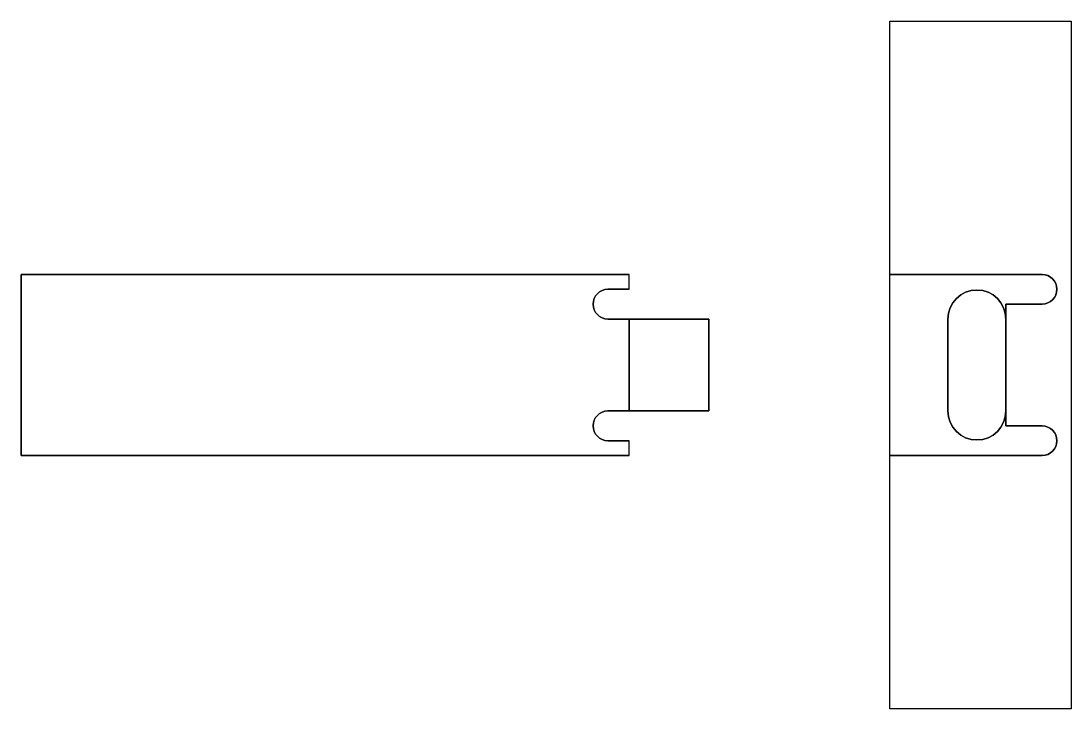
# Model space of a CAD drawing. Extents: x -356 to -66, y -56 to 134.
import ezdxf

# ---------------------------------------------------------------- set-up
doc = ezdxf.new("R2010")
doc.units = 0
doc.layers.add('1', color=7, linetype='CONTINUOUS')

# ---------------------------------------------------------------- blocks, each defined once
blk = doc.blocks.new('*M0')
at = {"layer": '1', "color": 7, "linetype": 'CONTINUOUS'}
for p, q in [((-46, 45.7, 30), (-46, 45.7, 8)), ((-54, 12.3, 30), (-54, 37.7, 30)), ((-54, 37.7, 8), (-54, 12.3, 8)), ((-54, 37.7, 30), (-54, 37.7, 8)), ((-38, 37.7, 30), (-38, 37.7, 8)), ((-38, 37.7, 30), (-38, 37.7, 8)), ((-38, 12.3, 8), (-38, 37.7, 8)), ((-54, 12.3, 30), (-54, 12.3, 8)), ((-54, 12.3, 30), (-54, 12.3, 8)), ((-38, 12.3, 30), (-38, 12.3, 8)), ((-46, 4.3, 30), (-46, 4.3, 8))]:
    blk.add_line(p, q, dxfattribs=at)
at = {"layer": '1', "color": 7, "linetype": 'CONTINUOUS', "extrusion": (0, 0, -1)}
for centre, start, end in [((46, 37.7, -30), 0, 180), ((46, 12.3, -30), 180, 360)]:
    blk.add_arc(centre, 8, start, end, dxfattribs=at)
at = {"layer": '1', "color": 7, "linetype": 'CONTINUOUS'}
for centre, start, end in [((-46, 37.7, 8), 360, 180), ((-46, 12.3, 8), 180, 360)]:
    blk.add_arc(centre, 8, start, end, dxfattribs=at)
blk = doc.blocks.new('*M1')
at = {"layer": '1', "color": 7, "linetype": 'CONTINUOUS'}
for p, q in [((-28, 50, 30), (-70, 50, 30)), ((-70, 0, 30), (-70, 50, 30)), ((-70, 50, 32), (-28, 50, 32)), ((-70, 50, 30), (-70, 50, 32)), ((-28, 50, 32), (-28, 50, 30)), ((-23.9, 45.9, 32), (-23.9, 45.9, 30)), ((-38, 41.8, 32), (-38, 8.2, 32)), ((-38, 41.8, 32), (-38, 41.8, 30)), ((-38, 37.7, 30), (-38, 41.8, 30)), ((-38, 41.8, 30), (-28, 41.8, 30)), ((-28, 41.8, 32), (-38, 41.8, 32)), ((-28, 41.8, 32), (-28, 41.8, 30)), ((-28, 41.8, 32), (-28, 41.8, 30)), ((-38, 8.2, 30), (-38, 12.3, 30)), ((-38, 8.2, 32), (-38, 8.2, 30)), ((-38, 8.2, 32), (-28, 8.2, 32)), ((-28, 8.2, 30), (-38, 8.2, 30)), ((-28, 8.2, 32), (-28, 8.2, 30)), ((-23.9, 4.1, 32), (-23.9, 4.1, 30)), ((-28, 0, 32), (-70, 0, 32)), ((-70, 0, 30), (-28, 0, 30)), ((-70, 0, 32), (-70, 0, 30)), ((-28, 0, 32), (-28, 0, 30)), ((-28, 0, 32), (-28, 0, 30))]:
    blk.add_line(p, q, dxfattribs=at)
for centre in [(-28, 45.9, 30), (-28, 4.1, 30)]:
    blk.add_arc(centre, 4.1, 270, 90, dxfattribs=at)
at = {"layer": '1', "color": 7, "linetype": 'CONTINUOUS', "extrusion": (0, 0, -1)}
for centre in [(28, 45.9, -32), (28, 4.1, -32)]:
    blk.add_arc(centre, 4.1, 90, 270, dxfattribs=at)
blk = doc.blocks.new('*M2')
at = {"layer": '1', "color": 7, "linetype": 'CONTINUOUS'}
for p, q in [((-70, 50, 32), (-70, 120, 32)), ((-70, 120), (-70, 120, 32)), ((-70, -70), (-70, 120)), ((-70, 120, 32), (-20, 120, 32)), ((-70, 120), (-20, 120)), ((-20, 120), (-20, 120, 32)), ((-20, 120, 32), (-20, -70, 32)), ((-20, 120), (-20, -70)), ((-70, -70, 32), (-70, 0, 32)), ((-70, -70), (-70, -70, 32)), ((-20, -70, 32), (-70, -70, 32)), ((-20, -70), (-70, -70)), ((-20, -70), (-20, -70, 32))]:
    blk.add_line(p, q, dxfattribs=at)
blk = doc.blocks.new('*M3')
at = {"layer": '1', "color": 7, "linetype": 'CONTINUOUS'}
for name in ['*M2', '*M1']:
    blk.add_blockref(name, (0, 0), dxfattribs=at)
blk = doc.blocks.new('*M4')
at = {"layer": '1', "color": 7, "linetype": 'CONTINUOUS'}
for name in ['*M3', '*M0']:
    blk.add_blockref(name, (0, 0), dxfattribs=at)
blk = doc.blocks.new('*M5')
at = {"layer": '1', "color": 7, "linetype": 'CONTINUOUS'}
for p, q in [((-22, -12.3, 16), (0, -12.3, 16)), ((-22, -12.3, 16), (-22, -37.7, 16)), ((-22, -12.3, 32), (-22, -12.3, 16)), ((-22, -37.7, 32), (-22, -12.3, 32)), ((0, -12.3, 16), (0, -37.7, 16)), ((0, -37.7, 16), (-22, -37.7, 16)), ((-22, -37.7, 16), (-22, -37.7, 32))]:
    blk.add_line(p, q, dxfattribs=at)
blk = doc.blocks.new('*M6')
at = {"layer": '1', "color": 7, "linetype": 'CONTINUOUS'}
for p, q in [((-190, -50, 32), (-190, 0, 32)), ((-190, 0), (-190, 0, 32)), ((-190, 0), (-190, -50)), ((-190, 0, 32), (-22, 0, 32)), ((-22, 0), (-190, 0)), ((-22, -4.1), (-22, 0)), ((-22, 0, 32), (-22, 0)), ((-22, -4.1, 32), (-22, 0, 32)), ((-22, -4.1, 32), (-27.9, -4.1, 32)), ((-27.9, -4.1), (-27.9, -4.1, 32)), ((-27.9, -4.1), (-22, -4.1)), ((-22, -4.1), (-22, -4.1, 32)), ((-32, -8.2), (-32, -8.2, 32)), ((-27.9, -12.3), (-27.9, -12.3, 32)), ((-27.9, -12.3), (-27.9, -12.3, 32)), ((0, -12.3), (-27.9, -12.3)), ((-27.9, -12.3, 32), (-22, -12.3, 32)), ((0, -37.7), (0, -12.3)), ((0, -12.3), (0, -12.3, 16)), ((-22, -37.7, 32), (-27.9, -37.7, 32)), ((-27.9, -37.7), (-27.9, -37.7, 32)), ((-27.9, -37.7), (0, -37.7)), ((0, -37.7), (0, -37.7, 16)), ((-32, -41.8), (-32, -41.8, 32)), ((-27.9, -45.9), (-27.9, -45.9, 32)), ((-27.9, -45.9), (-27.9, -45.9, 32)), ((-27.9, -45.9, 32), (-22, -45.9, 32)), ((-22, -45.9), (-27.9, -45.9)), ((-22, -50), (-22, -45.9)), ((-22, -45.9, 32), (-22, -45.9)), ((-22, -50, 32), (-22, -45.9, 32)), ((-22, -50, 32), (-190, -50, 32)), ((-190, -50), (-190, -50, 32)), ((-190, -50), (-22, -50)), ((-22, -50), (-22, -50, 32))]:
    blk.add_line(p, q, dxfattribs=at)
for centre in [(-27.9, -8.2, 32), (-27.9, -41.8, 32)]:
    blk.add_arc(centre, 4.1, 90, 270, dxfattribs=at)
at = {"layer": '1', "color": 7, "linetype": 'CONTINUOUS', "extrusion": (0, 0, -1)}
for centre in [(27.9, -8.2), (27.9, -41.8)]:
    blk.add_arc(centre, 4.1, 270, 90, dxfattribs=at)
blk = doc.blocks.new('*M7')
at = {"layer": '1', "color": 7, "linetype": 'CONTINUOUS'}
for name in ['*M6', '*M5']:
    blk.add_blockref(name, (0, 0), dxfattribs=at)

msp = doc.modelspace()

# ---------------------------------------------------------------- block references
at = {"layer": '1', "color": 7, "linetype": 'CONTINUOUS'}
for name, p in [('*M4', (-45.92696, 13.54156, -55.22082)), ('*M7', (-165.92696, 63.54156, -55.22082))]:
    msp.add_blockref(name, p, dxfattribs=at)

doc.saveas('drawing.dxf')
